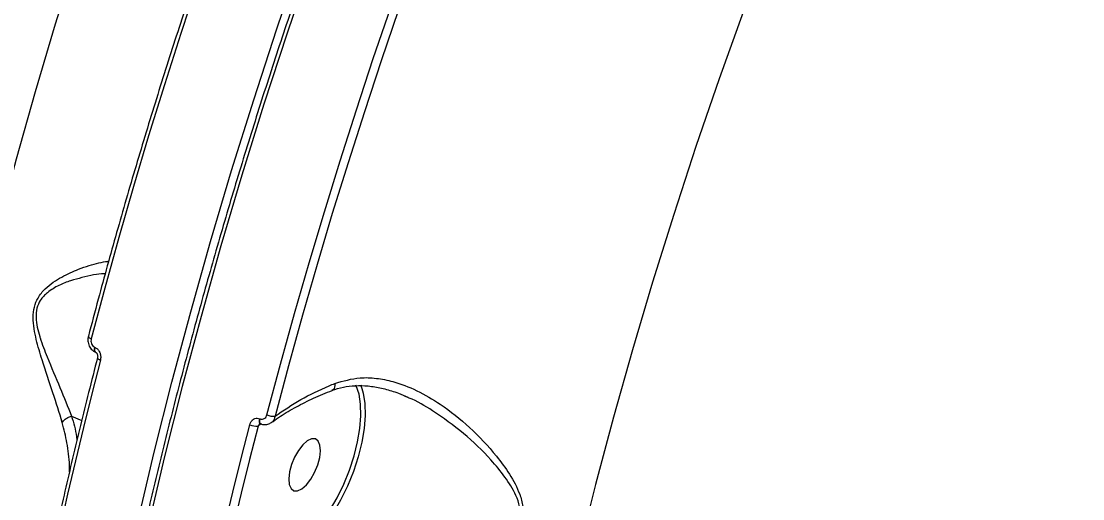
# Model space of a CAD drawing. Header units: millimetres. Extents: x -10881 to 8954, y -8695 to 5624.
# Drawn here: x -5558.4 to -5388.3, y 2924.1 to 3000.7 of the extents above; entities that cross this region are included whole.
import ezdxf

# ---------------------------------------------------------------- set-up
doc = ezdxf.new("R2010")
doc.units = ezdxf.units.MM
for name, color, linetype in [('DIKOM_ОБЪЕКТ', 7, 'Continuous'), ('DIKOM_РАЗМЕР_ЗОНА', 7, 'Continuous'), ('DIKOM_РАЗМЕР_ОБЪЕКТА', 7, 'Continuous')]:
    doc.layers.add(name, color=color, linetype=linetype)
doc.styles.add('style1', font='arial.ttf', dxfattribs={"width": 0.8})
doc.dimstyles.new('1-50', dxfattribs={"dimtxt": 300, "dimasz": 200, "dimexe": 100, "dimexo": 0, "dimgap": 100, "dimtad": 1, "dimtxsty": 'style1', "dimcen": 200, "dimclrd": 7, "dimclre": 7, "dimclrt": 7, "dimadec": 1, "dimazin": 2, "dimtfac": 1, "dimtmove": 0, "dimatfit": 2, "dimfxl": 0, "dimlwd": 25, "dimlwe": 18, "dimarcsym": 0})

# ---------------------------------------------------------------- blocks, each defined once
blk = doc.blocks.new('*D9')
at = {"layer": 'Defpoints', "color": 0, "transparency": 16777216}
for p in [(-9533.99, 4149), (-6877.05, 4149), (-2715.65, -5051.15)]:
    blk.add_point(p, dxfattribs=at)
at = {"layer": 'DIKOM_РАЗМЕР_ОБЪЕКТА', "color": 7, "lineweight": 18, "transparency": 16777216}
for p, q in [((-6877.05, 4149), (-9633.99, 4149)), ((-2715.65, -5051.15), (-9633.99, -5051.15))]:
    blk.add_line(p, q, dxfattribs=at)
at = {"layer": 'DIKOM_РАЗМЕР_ОБЪЕКТА', "color": 7, "lineweight": 25, "transparency": 16777216}
blk.add_line((-9533.99, -4851.15), (-9533.99, 3949), dxfattribs=at)
at = {"layer": 'DIKOM_РАЗМЕР_ОБЪЕКТА', "color": 7, "transparency": 16777216}
for points in [[(-9567.32, 3949), (-9500.66, 3949), (-9533.99, 4149)], [(-9567.32, -4851.15), (-9500.66, -4851.15), (-9533.99, -5051.15)]]:
    blk.add_solid(points, dxfattribs=at)
at = {"layer": 'DIKOM_РАЗМЕР_ОБЪЕКТА', "color": 7, "transparency": 16777216, "insert": (-9787.16, -451.07), "char_height": 300, "attachment_point": 5, "rotation": 90, "style": 'style1'}
blk.add_mtext('9200', dxfattribs=at)
blk = doc.blocks.new('*D11')
at = {"layer": 'Defpoints', "color": 0, "transparency": 16777216}
for p in [(-7028.45, 5624.13), (-10431.26, -7165.91), (-2784.83, -7165.91)]:
    blk.add_point(p, dxfattribs=at)
at = {"layer": 'DIKOM_РАЗМЕР_ЗОНА', "color": 7, "lineweight": 18, "transparency": 16777216}
for p, q in [((-7028.45, 5624.13), (-10531.26, 5624.13)), ((-2784.83, -7165.91), (-10531.26, -7165.91))]:
    blk.add_line(p, q, dxfattribs=at)
at = {"layer": 'DIKOM_РАЗМЕР_ЗОНА', "color": 7, "lineweight": 25, "transparency": 16777216}
blk.add_line((-10431.26, 5424.13), (-10431.26, -6965.91), dxfattribs=at)
at = {"layer": 'DIKOM_РАЗМЕР_ЗОНА', "color": 7, "transparency": 16777216}
for points in [[(-10464.6, 5424.13), (-10397.93, 5424.13), (-10431.26, 5624.13)], [(-10464.6, -6965.91), (-10397.93, -6965.91), (-10431.26, -7165.91)]]:
    blk.add_solid(points, dxfattribs=at)
at = {"layer": 'DIKOM_РАЗМЕР_ЗОНА', "color": 7, "transparency": 16777216, "insert": (-10684.43, -770.89), "char_height": 300, "attachment_point": 5, "rotation": 90, "style": 'style1'}
blk.add_mtext('12800', dxfattribs=at)
blk = doc.blocks.new('*D12')
at = {"layer": 'Defpoints', "color": 0, "transparency": 16777216}
for p in [(-9113.32, 3014.05), (8954.2, 2756.48), (8954.2, -8594.51)]:
    blk.add_point(p, dxfattribs=at)
at = {"layer": 'DIKOM_РАЗМЕР_ЗОНА', "color": 7, "lineweight": 18, "transparency": 16777216}
for p, q in [((-9113.32, 3014.05), (-9113.32, -8694.51)), ((8954.2, 2756.48), (8954.2, -8694.51))]:
    blk.add_line(p, q, dxfattribs=at)
at = {"layer": 'DIKOM_РАЗМЕР_ЗОНА', "color": 7, "lineweight": 25, "transparency": 16777216}
blk.add_line((-8913.32, -8594.51), (8754.2, -8594.51), dxfattribs=at)
at = {"layer": 'DIKOM_РАЗМЕР_ЗОНА', "color": 7, "transparency": 16777216}
for points in [[(-8913.32, -8561.18), (-8913.32, -8627.85), (-9113.32, -8594.51)], [(8754.2, -8561.18), (8754.2, -8627.85), (8954.2, -8594.51)]]:
    blk.add_solid(points, dxfattribs=at)
at = {"layer": 'DIKOM_РАЗМЕР_ЗОНА', "color": 7, "transparency": 16777216, "insert": (-79.56, -8341.34), "char_height": 300, "attachment_point": 5, "style": 'style1'}
blk.add_mtext('18000', dxfattribs=at)

msp = doc.modelspace()

# ---------------------------------------------------------------- linework, layer by layer
at = {"layer": 'DIKOM_ОБЪЕКТ', "color": 7, "linetype": 'Continuous', "lineweight": 15}
for p, q in [((-5546.629, 2948.411), (-5546.602, 2948.399)), ((-5546.515, 2947.637), (-5546.488, 2947.626)), ((-5504.051, 2942.387), (-5503.822, 2941.8)), ((-5496.472, 2940.375), (-5497.004, 2940.574)), ((-5550.364, 2937.406), (-5548.719, 2936.694)), ((-5520.023, 2936.177), (-5520.478, 2935.8)), ((-5520.192, 2936.959), (-5520.165, 2936.948)), ((-5520.078, 2936.186), (-5520.051, 2936.174))]:
    msp.add_line(p, q, dxfattribs=at)
at = {"layer": 'DIKOM_ОБЪЕКТ', "color": 7, "linetype": 'Continuous', "lineweight": 15, "flags": 128}
for points in [[(-5539.749, 2920.458), (-5537.104, 2931.616), (-5534.275, 2942.835), (-5531.265, 2954.105), (-5528.077, 2965.418), (-5524.713, 2976.762), (-5521.177, 2988.129), (-5517.47, 2999.509), (-5513.597, 3010.892), (-5509.56, 3022.27), (-5505.364, 3033.631), (-5501.01, 3044.968), (-5496.504, 3056.269), (-5491.849, 3067.527), (-5487.049, 3078.73), (-5482.107, 3089.87), (-5477.029, 3100.938), (-5471.817, 3111.924), (-5466.478, 3122.818), (-5461.015, 3133.613)], [(-5459.364, 3132.898), (-5464.827, 3122.103), (-5470.167, 3111.209), (-5475.378, 3100.223), (-5480.456, 3089.155), (-5485.398, 3078.015), (-5490.198, 3066.812), (-5494.854, 3055.554), (-5499.36, 3044.253), (-5503.713, 3032.916), (-5507.91, 3021.555), (-5511.946, 3010.177), (-5515.82, 2998.794), (-5519.526, 2987.414), (-5523.063, 2976.047), (-5526.426, 2964.703), (-5529.615, 2953.39), (-5532.624, 2942.12), (-5535.453, 2930.901), (-5538.099, 2919.743)], [(-5573.621, 2914.985), (-5571.687, 2925.396), (-5569.562, 2935.898), (-5567.248, 2946.482), (-5564.747, 2957.139), (-5562.061, 2967.857), (-5559.194, 2978.628), (-5556.147, 2989.441), (-5552.924, 3000.287), (-5549.528, 3011.154), (-5545.961, 3022.033), (-5542.228, 3032.914), (-5538.33, 3043.787), (-5534.273, 3054.641), (-5530.06, 3065.467), (-5525.695, 3076.255), (-5521.182, 3086.993)], [(-5425.529, 3045.561), (-5430.042, 3034.822), (-5434.407, 3024.035), (-5438.62, 3013.209), (-5442.677, 3002.354), (-5446.575, 2991.482), (-5450.308, 2980.601), (-5453.875, 2969.721), (-5457.271, 2958.854), (-5460.494, 2948.009), (-5463.541, 2937.196), (-5466.408, 2926.425), (-5469.094, 2915.706)], [(-5527.378, 3015.114), (-5530.166, 3006.921), (-5532.869, 2998.729), (-5535.484, 2990.541), (-5538.011, 2982.361), (-5540.448, 2974.194), (-5542.794, 2966.041), (-5545.049, 2957.908), (-5547.211, 2949.797)], [(-5519.052, 2937.6), (-5516.89, 2945.711), (-5514.635, 2953.844), (-5512.288, 2961.996), (-5509.851, 2970.164), (-5507.325, 2978.344), (-5504.71, 2986.531), (-5502.007, 2994.724), (-5499.219, 3002.917)], [(-5497.966, 3002.548), (-5500.748, 2994.373), (-5503.445, 2986.198), (-5506.054, 2978.029), (-5508.575, 2969.867), (-5511.007, 2961.718), (-5513.348, 2953.583), (-5515.598, 2945.468), (-5517.756, 2937.375)], [(-5547.668, 2950.192), (-5547.668, 2950.143), (-5547.636, 2950.078), (-5547.572, 2950.009), (-5547.478, 2949.938), (-5547.356, 2949.866), (-5547.211, 2949.797)], [(-5546.516, 2947.638), (-5546.522, 2947.64), (-5546.605, 2947.712), (-5546.659, 2947.834), (-5546.682, 2947.997), (-5546.672, 2948.193), (-5546.629, 2948.411)], [(-5546.485, 2947.624), (-5546.494, 2947.629), (-5546.578, 2947.7), (-5546.632, 2947.822), (-5546.655, 2947.985), (-5546.645, 2948.182), (-5546.602, 2948.399)], [(-5545.749, 2946.376), (-5547.123, 2940.973), (-5548.455, 2935.584), (-5549.744, 2930.208), (-5550.991, 2924.848), (-5552.194, 2919.504), (-5553.355, 2914.178), (-5554.472, 2908.869), (-5555.545, 2903.581)], [(-5546.205, 2946.774), (-5546.208, 2946.739), (-5546.183, 2946.672), (-5546.121, 2946.6), (-5546.026, 2946.524), (-5545.9, 2946.449), (-5545.749, 2946.376)], [(-5510.29, 2920.301), (-5509.008, 2922.195), (-5507.821, 2924.261), (-5506.755, 2926.452), (-5505.835, 2928.716), (-5505.083, 2931), (-5504.517, 2933.252), (-5504.149, 2935.417), (-5503.989, 2937.447), (-5504.04, 2939.292), (-5504.3, 2940.911), (-5504.765, 2942.265), (-5504.812, 2942.365)], [(-5503.822, 2941.8), (-5503.616, 2941.087), (-5503.347, 2939.418), (-5503.294, 2937.514), (-5503.459, 2935.422), (-5503.838, 2933.188), (-5504.422, 2930.866), (-5505.198, 2928.51), (-5506.146, 2926.175), (-5507.246, 2923.916), (-5508.47, 2921.785), (-5509.792, 2919.832)], [(-5520.076, 2936.185), (-5520.085, 2936.189), (-5520.168, 2936.261), (-5520.222, 2936.382), (-5520.245, 2936.546), (-5520.235, 2936.742), (-5520.192, 2936.959)], [(-5520.052, 2936.175), (-5520.058, 2936.177), (-5520.141, 2936.249), (-5520.195, 2936.371), (-5520.218, 2936.534), (-5520.208, 2936.73), (-5520.165, 2936.948)], [(-5531.611, 2893.213), (-5530.538, 2898.502), (-5529.421, 2903.81), (-5528.26, 2909.137), (-5527.057, 2914.481), (-5525.81, 2919.841), (-5524.521, 2925.217), (-5523.189, 2930.606), (-5521.815, 2936.009)], [(-5520.478, 2935.8), (-5521.848, 2930.41), (-5523.177, 2925.033), (-5524.463, 2919.67), (-5525.707, 2914.323), (-5526.908, 2908.991), (-5528.065, 2903.677), (-5529.179, 2898.382), (-5530.25, 2893.106)], [(-5513.304, 2932.781), (-5514.004, 2931.882), (-5514.624, 2930.798), (-5515.113, 2929.615), (-5515.433, 2928.43), (-5515.557, 2927.338), (-5515.475, 2926.429), (-5515.194, 2925.775), (-5514.737, 2925.43), (-5514.14, 2925.422), (-5513.452, 2925.751), (-5512.729, 2926.391), (-5512.03, 2927.289), (-5511.41, 2928.374), (-5510.92, 2929.557), (-5510.601, 2930.742), (-5510.477, 2931.834), (-5510.559, 2932.743), (-5510.84, 2933.397), (-5511.297, 2933.742), (-5511.894, 2933.75), (-5512.581, 2933.421), (-5513.304, 2932.781)]]:
    msp.add_lwpolyline(points, dxfattribs=at)
at = {"layer": 'DIKOM_ОБЪЕКТ', "color": 7, "linetype": 'Continuous', "lineweight": 15}
for centre, radius, start, end in [((-5517.979, 2939.935), 2.57, 245.31903, 274.98626), ((-5520.788, 2938.19), 2.411, 244.78639, 277.39775)]:
    msp.add_arc(centre, radius, start, end, dxfattribs=at)
for points, knots in [([(-5459.917, 3133.045), (-5460.829, 3131.263), (-5463.475, 3126.092), (-5467.773, 3117.462), (-5472.769, 3107.132), (-5477.647, 3096.723), (-5482.406, 3086.243), (-5487.042, 3075.702), (-5491.55, 3065.105), (-5495.928, 3054.462), (-5500.172, 3043.78), (-5504.28, 3033.068), (-5508.248, 3022.333), (-5512.072, 3011.583), (-5515.751, 3000.827), (-5519.282, 2990.073), (-5522.661, 2979.328), (-5525.886, 2968.602), (-5528.956, 2957.901), (-5531.866, 2947.233), (-5534.616, 2936.608), (-5537.204, 2926.033), (-5539.626, 2915.515), (-5541.882, 2905.063), (-5543.97, 2894.684), (-5545.888, 2884.387), (-5547.635, 2874.179), (-5549.209, 2864.067), (-5550.609, 2854.06), (-5551.834, 2844.164), (-5552.884, 2834.387), (-5553.756, 2824.737), (-5554.452, 2815.221), (-5554.969, 2805.845), (-5555.308, 2796.617), (-5555.469, 2787.544), (-5555.45, 2778.632), (-5555.253, 2769.889), (-5554.877, 2761.32), (-5554.322, 2752.933), (-5553.589, 2744.733), (-5552.678, 2736.726), (-5551.59, 2728.919), (-5550.326, 2721.318), (-5548.886, 2713.927), (-5547.271, 2706.754), (-5545.483, 2699.803), (-5543.522, 2693.079), (-5541.391, 2686.588), (-5539.09, 2680.334), (-5536.622, 2674.324), (-5533.988, 2668.56), (-5531.189, 2663.048), (-5528.229, 2657.792), (-5525.109, 2652.797), (-5521.834, 2648.063), (-5518.398, 2643.61), (-5515.314, 2639.951), (-5513.316, 2637.891), (-5512.571, 2637.121)], [0, 0, 0, 0, 0.0093752, 0.0271879, 0.045001, 0.062814, 0.080627, 0.0984399, 0.1162528, 0.1340657, 0.1518787, 0.1696917, 0.1875048, 0.205318, 0.2231313, 0.2409448, 0.2587584, 0.2765723, 0.2943864, 0.3122008, 0.3300155, 0.3478305, 0.3656459, 0.3834616, 0.4012778, 0.4190944, 0.4369116, 0.4547292, 0.4725474, 0.4903663, 0.5081858, 0.5260059, 0.5438268, 0.5616485, 0.5794709, 0.5972942, 0.6151183, 0.6329434, 0.6507693, 0.6685962, 0.686424, 0.7042526, 0.7220821, 0.7399123, 0.7577431, 0.7755745, 0.793406, 0.8112375, 0.8290684, 0.8468982, 0.8647265, 0.8825524, 0.9003751, 0.9181937, 0.9360071, 0.9538143, 0.9716142, 0.9894056, 1, 1, 1, 1]), ([(-5527.86, 3015.427), (-5528.507, 3013.541), (-5530.386, 3008.069), (-5533.383, 2999.012), (-5536.799, 2988.265), (-5540.06, 2977.533), (-5543.164, 2966.826), (-5545.686, 2957.713), (-5547.144, 2952.179), (-5547.668, 2950.192)], [0, 0, 0, 0, 0.0864657, 0.250752, 0.4150434, 0.5793367, 0.7436321, 0.90793, 1, 1, 1, 1]), ([(-5551.847, 2936.342), (-5552.327, 2937.913), (-5553.299, 2941.095), (-5554.86, 2945.614), (-5555.91, 2949.115), (-5556.391, 2951.418), (-5556.562, 2953.194), (-5556.378, 2954.927), (-5555.714, 2956.545), (-5554.62, 2957.847), (-5553.295, 2958.893), (-5551.462, 2960.001), (-5548.868, 2961.16), (-5546.44, 2961.887), (-5544.924, 2962.202), (-5544.476, 2962.213), (-5544.414, 2962.214)], [0, 0, 0, 0, 0.1333071, 0.2698575, 0.3488902, 0.388914, 0.4301015, 0.468639, 0.5072636, 0.5591098, 0.6102092, 0.6621478, 0.7690027, 0.9136493, 0.9879686, 1, 1, 1, 1]), ([(-5544.965, 2960.219), (-5545.045, 2960.221), (-5546.041, 2960.25), (-5548.009, 2959.781), (-5550.496, 2959.131), (-5552.391, 2958.409), (-5554.071, 2957.398), (-5555.336, 2956.167), (-5555.985, 2954.727), (-5556.102, 2953.189), (-5555.879, 2951.652), (-5555.588, 2950.586), (-5555.089, 2948.973), (-5553.999, 2946.141), (-5552.177, 2941.893), (-5550.968, 2938.902), (-5550.364, 2937.406)], [0, 0, 0, 0, 0.0142119, 0.1762736, 0.2522304, 0.3282312, 0.4035796, 0.456957, 0.4954333, 0.5338167, 0.572708, 0.6118504, 0.6182534, 0.7033752, 0.8516534, 1, 1, 1, 1]), ([(-5547.654, 2950.186), (-5547.673, 2950.128), (-5547.773, 2949.828), (-5547.743, 2949.203), (-5547.477, 2948.46), (-5547.029, 2947.903), (-5546.66, 2947.73), (-5546.507, 2947.658)], [0, 0, 0, 0, 0.060583, 0.3167905, 0.5932086, 0.8307993, 1, 1, 1, 1]), ([(-5547.211, 2949.797), (-5547.232, 2949.672), (-5547.274, 2949.423), (-5547.194, 2949.034), (-5547.017, 2948.701), (-5546.808, 2948.499), (-5546.67, 2948.431), (-5546.629, 2948.411)], [0, 0, 0, 0, 0.2336562, 0.4673227, 0.6955597, 0.9087114, 1, 1, 1, 1]), ([(-5546.602, 2948.399), (-5546.541, 2948.369), (-5546.34, 2948.269), (-5546.035, 2947.978), (-5545.776, 2947.494), (-5545.658, 2946.925), (-5545.719, 2946.559), (-5545.749, 2946.376)], [0, 0, 0, 0, 0.093152, 0.3038958, 0.5302269, 0.765188, 1, 1, 1, 1]), ([(-5546.205, 2946.774), (-5546.681, 2944.912), (-5548.062, 2939.512), (-5550.223, 2930.612), (-5552.63, 2920.101), (-5554.535, 2911.243), (-5555.611, 2905.905), (-5555.99, 2904.026)], [0, 0, 0, 0, 0.1293247, 0.3750562, 0.6207974, 0.8665439, 1, 1, 1, 1]), ([(-5546.485, 2947.622), (-5546.473, 2947.617), (-5546.448, 2947.607), (-5546.372, 2947.543), (-5546.294, 2947.439), (-5546.223, 2947.29), (-5546.18, 2947.105), (-5546.173, 2946.917), (-5546.199, 2946.819), (-5546.211, 2946.777)], [0, 0, 0, 0, 0.1088795, 0.2376933, 0.362071, 0.5015751, 0.6687055, 0.8581941, 1, 1, 1, 1]), ([(-5508.18, 2942.629), (-5506.838, 2943.02), (-5504.66, 2943.655), (-5501.5, 2943.51), (-5498.444, 2942.909), (-5494.975, 2941.56), (-5490.811, 2939.124), (-5486.457, 2935.632), (-5482.786, 2931.747), (-5480.125, 2928.102), (-5478.644, 2925.385), (-5477.98, 2923.016), (-5477.997, 2921.207), (-5478.692, 2919.483), (-5480.246, 2917.842), (-5482.544, 2916.385), (-5485.875, 2914.812), (-5490.082, 2913.245), (-5493.457, 2912.276), (-5495.16, 2911.788)], [0, 0, 0, 0, 0.0742575, 0.1205067, 0.1678162, 0.2375794, 0.3094454, 0.4056706, 0.5047063, 0.5602499, 0.6168552, 0.6484773, 0.675388, 0.7024598, 0.7386873, 0.7871107, 0.8368189, 0.9176543, 1, 1, 1, 1]), ([(-5518.31, 2936.364), (-5518.231, 2936.425), (-5517.43, 2937.053), (-5515.666, 2938.149), (-5513.011, 2939.617), (-5510.641, 2940.739), (-5509.104, 2941.316), (-5508.601, 2941.504)], [0, 0, 0, 0, 0.0303486, 0.3085312, 0.5868395, 0.8649679, 1, 1, 1, 1]), ([(-5517.756, 2937.375), (-5516.416, 2938.287), (-5513.79, 2940.075), (-5510.395, 2941.717), (-5508.485, 2942.504), (-5508.18, 2942.629)], [0, 0, 0, 0, 0.46653287, 0.91501179, 1, 1, 1, 1]), ([(-5508.18, 2942.629), (-5508.179, 2942.604), (-5508.172, 2942.388), (-5508.215, 2942.019), (-5508.377, 2941.653), (-5508.558, 2941.571), (-5508.639, 2941.534)], [0, 0, 0, 0, 0.0450311, 0.3820897, 0.7248538, 1, 1, 1, 1]), ([(-5508.619, 2941.49), (-5508.469, 2941.555), (-5507.737, 2941.869), (-5506.321, 2942.155), (-5504.367, 2942.339), (-5502.298, 2942.212), (-5500.159, 2941.776), (-5498.195, 2941.182), (-5496.976, 2940.632), (-5496.47, 2940.403)], [0, 0, 0, 0, 0.0396703, 0.1943426, 0.3570939, 0.5260918, 0.6998755, 0.8753713, 1, 1, 1, 1]), ([(-5495.63, 2913.698), (-5493.956, 2914.058), (-5490.582, 2914.784), (-5486.388, 2915.979), (-5483.017, 2917.234), (-5480.723, 2918.405), (-5479.144, 2919.816), (-5478.47, 2921.361), (-5478.522, 2923.016), (-5479.29, 2925.181), (-5480.887, 2927.692), (-5483.677, 2931.055), (-5487.515, 2934.749), (-5491.984, 2937.961), (-5495.029, 2939.84), (-5496.399, 2940.347), (-5496.472, 2940.375)], [0, 0, 0, 0, 0.1078264, 0.2173997, 0.2807348, 0.3451203, 0.3901412, 0.4227199, 0.4552781, 0.4947909, 0.5669699, 0.6412028, 0.7698759, 0.9016038, 0.9947328, 1, 1, 1, 1]), ([(-5551.847, 2936.342), (-5551.819, 2936.389), (-5551.73, 2936.544), (-5551.471, 2936.832), (-5551.002, 2937.174), (-5550.579, 2937.329), (-5550.367, 2937.407)], [0, 0, 0, 0, 0.1074474, 0.3494646, 0.6747323, 1, 1, 1, 1]), ([(-5550.688, 2928.473), (-5550.688, 2928.824), (-5550.686, 2930.385), (-5551.024, 2933.033), (-5551.579, 2935.265), (-5551.847, 2936.342)], [0, 0, 0, 0, 0.1304193, 0.5805208, 1, 1, 1, 1]), ([(-5550.364, 2937.406), (-5550.364, 2937.406), (-5550.365, 2937.407), (-5550.366, 2937.407), (-5550.367, 2937.407), (-5550.367, 2937.407)], [0, 0, 0, 0, 0.42282342, 0.77457392, 1, 1, 1, 1]), ([(-5550.367, 2937.407), (-5550.047, 2936.314), (-5549.673, 2935.034), (-5549.516, 2933.705), (-5549.493, 2933.511)], [0, 0, 0, 0, 0.8539785, 1, 1, 1, 1]), ([(-5521.815, 2936.009), (-5521.769, 2936.147), (-5521.669, 2936.441), (-5521.384, 2936.787), (-5521.015, 2937.009), (-5520.601, 2937.087), (-5520.328, 2937.002), (-5520.192, 2936.959)], [0, 0, 0, 0, 0.1890341, 0.4045268, 0.6068518, 0.803372, 1, 1, 1, 1]), ([(-5520.197, 2936.16), (-5520.198, 2936.159), (-5520.266, 2936.115), (-5520.365, 2935.99), (-5520.441, 2935.861), (-5520.478, 2935.8)], [0, 0, 0, 0, 0.0121698, 0.5287788, 1, 1, 1, 1]), ([(-5520.195, 2936.158), (-5520.179, 2936.17), (-5520.133, 2936.207), (-5520.14, 2936.205), (-5520.091, 2936.188), (-5520.075, 2936.182)], [0, 0, 0, 0, 0.2547109, 0.7521279, 1, 1, 1, 1]), ([(-5520.165, 2936.948), (-5520.073, 2936.919), (-5519.888, 2936.862), (-5519.605, 2936.915), (-5519.352, 2937.066), (-5519.154, 2937.303), (-5519.084, 2937.506), (-5519.052, 2937.6)], [0, 0, 0, 0, 0.19515131, 0.39009181, 0.59327406, 0.81111559, 1, 1, 1, 1]), ([(-5520.046, 2936.189), (-5520.005, 2936.166), (-5519.757, 2936.029), (-5519.236, 2936.004), (-5518.675, 2936.117), (-5518.422, 2936.323), (-5518.342, 2936.388)], [0, 0, 0, 0, 0.0765985, 0.4627285, 0.8296945, 1, 1, 1, 1]), ([(-5517.756, 2937.375), (-5517.797, 2937.207), (-5517.886, 2936.845), (-5518.105, 2936.504), (-5518.293, 2936.404), (-5518.326, 2936.387)], [0, 0, 0, 0, 0.4164279, 0.8987495, 1, 1, 1, 1])]:
    msp.add_open_spline(points, degree=3, knots=knots, dxfattribs=at)

# ---------------------------------------------------------------- dimensions: what is measured, and where the dimension line sits
at = {"layer": 'DIKOM_РАЗМЕР_ЗОНА'}
dim = msp.add_linear_dim(base=(-10431.262, -7165.906), p1=(-7028.448, 5624.134), p2=(-2784.833, -7165.906), angle=90, text='12800', dimstyle='1-50', dxfattribs=at)
dim.commit()
dim.dimension.update_dxf_attribs({"geometry": '*D11', "text_midpoint": (-10431.262, -770.886), "dimtype": 160})
dim = msp.add_linear_dim(base=(8954.2, -8594.513), p1=(-9113.319, 3014.045), p2=(8954.2, 2756.48), text='18000', dimstyle='1-50', dxfattribs=at)
dim.commit()
dim.dimension.update_dxf_attribs({"geometry": '*D12', "text_midpoint": (-79.559, -8594.513), "dimtype": 160})
at = {"layer": 'DIKOM_РАЗМЕР_ОБЪЕКТА'}
dim = msp.add_linear_dim(base=(-9533.989, 4149.001), p1=(-2715.652, -5051.147), p2=(-6877.054, 4149.001), angle=90, text='9200', dimstyle='1-50', dxfattribs=at)
dim.commit()
dim.dimension.update_dxf_attribs({"geometry": '*D9', "text_midpoint": (-9533.989, -451.073), "dimtype": 160})

doc.saveas('drawing.dxf')
